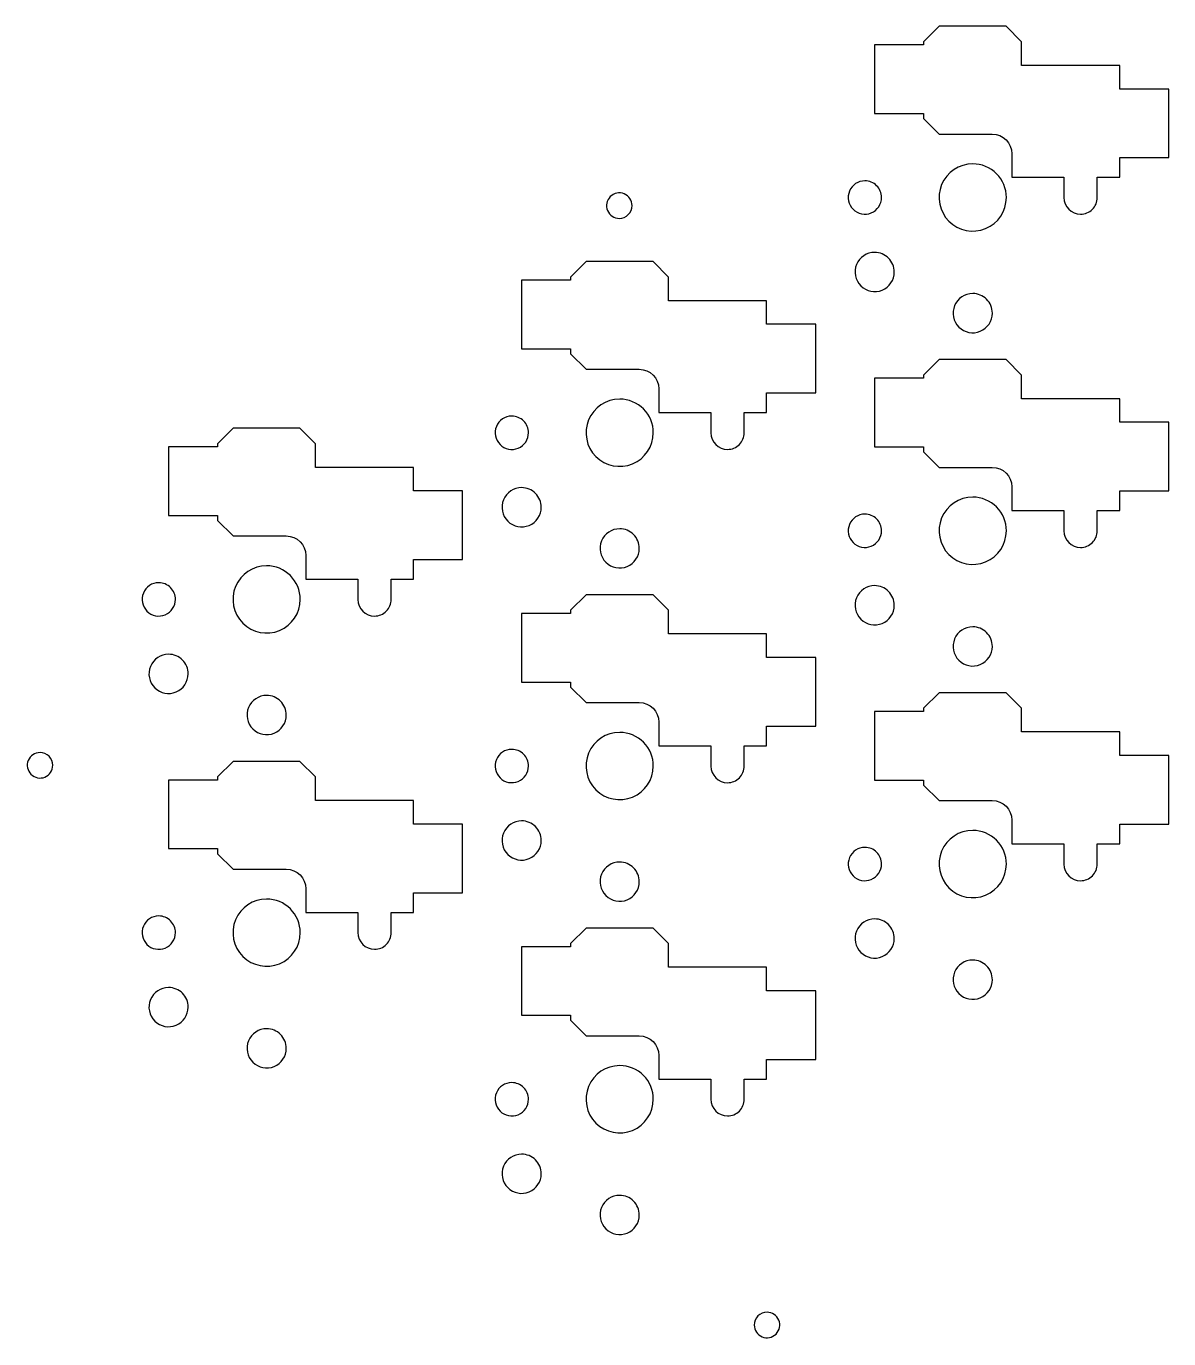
# Model space of a CAD drawing. Header units: millimetres. Extents: x 1 to 145, y 8 to 100.
# Drawn here: x 1.1 to 59.3, y 25 to 91.9 of the extents above; entities that cross this region are included whole.
import ezdxf

# ---------------------------------------------------------------- set-up
doc = ezdxf.new("R2010")
doc.units = ezdxf.units.MM
doc.layers.add('Layer_1', color=7, linetype='CONTINUOUS')

msp = doc.modelspace()

# ---------------------------------------------------------------- linework, layer by layer
at = {"layer": 'Layer_1', "color": 7}
for p, q in [((47.592992, 91.910387), (46.800276, 91.117677)), ((51.007254, 91.910387), (47.592992, 91.910387)), ((51.79997, 91.117677), (51.007254, 91.910387)), ((46.800276, 91.117677), (46.800276, 90.959027)), ((51.79997, 89.910507), (51.79997, 91.117677)), ((46.800276, 90.959027), (44.30017, 90.959027)), ((44.30017, 90.959027), (44.30017, 87.459497)), ((56.800182, 89.910507), (51.79997, 89.910507)), ((56.800182, 88.709037), (56.800182, 89.910507)), ((59.300288, 88.709037), (56.800182, 88.709037)), ((59.300288, 85.208987), (59.300288, 88.709037)), ((44.30017, 87.459497), (46.800276, 87.459497)), ((46.800276, 87.459497), (46.800276, 87.203187)), ((46.800276, 87.203187), (47.592992, 86.410467)), ((47.592992, 86.410467), (50.30032, 86.410467)), ((51.300259, 85.408457), (51.300259, 84.209047)), ((56.800182, 84.209047), (56.800182, 85.208987)), ((56.800182, 85.208987), (59.300288, 85.208987)), ((49.306798, 84.889927), (49.306798, 84.889927)), ((43.806798, 84.024927), (43.806798, 84.024927)), ((51.300259, 84.209047), (53.956945, 84.209047)), ((53.956945, 84.209047), (53.956945, 83.175007)), ((55.656583, 83.196707), (55.656583, 84.209047)), ((55.656583, 84.209047), (56.800182, 84.209047)), ((55.656583, 83.196197), (55.656583, 83.196707)), ((55.656583, 83.195677), (55.656583, 83.196197)), ((55.656583, 83.195157), (55.656583, 83.195677)), ((55.656583, 83.194647), (55.656583, 83.195157)), ((55.656583, 83.194127), (55.656583, 83.194647)), ((55.656583, 83.193607), (55.656583, 83.194127)), ((55.656583, 83.193097), (55.656583, 83.193607)), ((55.656583, 83.192577), (55.656583, 83.193097)), ((55.656583, 83.192057), (55.656583, 83.192577)), ((55.656583, 83.191537), (55.656583, 83.192057)), ((55.656583, 83.191027), (55.656583, 83.191537)), ((55.656583, 83.190507), (55.656583, 83.191027)), ((55.656583, 83.189987), (55.656583, 83.190507)), ((55.656583, 83.189477), (55.656583, 83.189987)), ((55.656583, 83.188957), (55.656583, 83.189477)), ((55.656583, 83.188437), (55.656583, 83.188957)), ((55.656583, 83.187927), (55.656583, 83.188437)), ((55.656583, 83.187407), (55.656583, 83.187927)), ((55.656583, 83.186887), (55.656583, 83.187407)), ((55.656583, 83.186377), (55.656583, 83.186887)), ((55.656583, 83.185857), (55.656583, 83.186377)), ((55.656583, 83.185337), (55.656583, 83.185857)), ((55.656583, 83.184827), (55.656583, 83.185337)), ((55.656583, 83.184307), (55.656583, 83.184827)), ((55.656583, 83.183787), (55.656583, 83.184307)), ((55.656583, 83.183277), (55.656583, 83.183787)), ((55.656583, 83.182757), (55.656583, 83.183277)), ((55.656583, 83.182237), (55.656583, 83.182757)), ((55.656583, 83.181727), (55.656583, 83.182237)), ((55.656583, 83.181207), (55.656583, 83.181727)), ((55.656583, 83.180687), (55.656583, 83.181207)), ((55.656583, 83.180177), (55.656583, 83.180687)), ((55.656583, 83.179657), (55.656583, 83.180177)), ((55.656583, 83.179137), (55.656583, 83.179657)), ((55.656583, 83.178627), (55.656583, 83.179137)), ((55.656583, 83.178107), (55.656583, 83.178627)), ((55.656583, 83.177587), (55.656583, 83.178107)), ((55.656583, 83.177077), (55.656583, 83.177587)), ((55.656583, 83.176557), (55.656583, 83.177077)), ((55.656583, 83.176037), (55.656583, 83.176557)), ((55.656583, 83.175527), (55.656583, 83.176037)), ((55.656583, 83.175007), (55.656583, 83.175527)), ((31.935958, 82.76048), (31.935958, 82.76048)), ((44.306798, 80.374927), (44.306798, 80.374927)), ((29.592992, 79.910387), (28.800276, 79.117677)), ((33.007254, 79.910387), (29.592992, 79.910387)), ((33.79997, 79.117677), (33.007254, 79.910387)), ((28.800276, 79.117677), (28.800276, 78.959027)), ((33.79997, 77.910507), (33.79997, 79.117677)), ((28.800276, 78.959027), (26.30017, 78.959027)), ((26.30017, 78.959027), (26.30017, 75.459497)), ((38.800182, 77.910507), (33.79997, 77.910507)), ((38.800182, 76.709037), (38.800182, 77.910507)), ((49.306798, 78.274937), (49.306798, 78.274937)), ((41.300288, 76.709037), (38.800182, 76.709037)), ((41.300288, 73.208987), (41.300288, 76.709037)), ((26.30017, 75.459497), (28.800276, 75.459497)), ((28.800276, 75.459497), (28.800276, 75.203187)), ((28.800276, 75.203187), (29.592992, 74.410467)), ((29.592992, 74.410467), (32.30032, 74.410467)), ((47.592992, 74.910387), (46.800276, 74.117677)), ((51.007254, 74.910387), (47.592992, 74.910387)), ((51.79997, 74.117677), (51.007254, 74.910387)), ((46.800276, 73.959027), (44.30017, 73.959027)), ((44.30017, 73.959027), (44.30017, 70.459497)), ((46.800276, 74.117677), (46.800276, 73.959027)), ((51.79997, 72.910507), (51.79997, 74.117677)), ((33.300259, 73.408457), (33.300259, 72.209047)), ((38.800182, 72.209047), (38.800182, 73.208987)), ((38.800182, 73.208987), (41.300288, 73.208987)), ((31.306798, 72.889927), (31.306798, 72.889927)), ((56.800182, 72.910507), (51.79997, 72.910507)), ((56.800182, 71.709037), (56.800182, 72.910507)), ((25.806798, 72.024927), (25.806798, 72.024927)), ((33.300259, 72.209047), (35.956945, 72.209047)), ((35.956945, 72.209047), (35.956945, 71.175007)), ((37.656583, 71.196707), (37.656583, 72.209047)), ((37.656583, 72.209047), (38.800182, 72.209047)), ((59.300288, 71.709037), (56.800182, 71.709037)), ((59.300288, 68.208987), (59.300288, 71.709037)), ((11.592992, 71.410387), (10.800276, 70.617677)), ((15.007254, 71.410387), (11.592992, 71.410387)), ((15.79997, 70.617677), (15.007254, 71.410387)), ((37.656583, 71.196197), (37.656583, 71.196707)), ((37.656583, 71.195677), (37.656583, 71.196197)), ((37.656583, 71.195157), (37.656583, 71.195677)), ((37.656583, 71.194647), (37.656583, 71.195157)), ((37.656583, 71.194127), (37.656583, 71.194647)), ((37.656583, 71.193607), (37.656583, 71.194127)), ((37.656583, 71.193097), (37.656583, 71.193607)), ((37.656583, 71.192577), (37.656583, 71.193097)), ((37.656583, 71.192057), (37.656583, 71.192577)), ((37.656583, 71.191537), (37.656583, 71.192057)), ((37.656583, 71.191027), (37.656583, 71.191537)), ((37.656583, 71.190507), (37.656583, 71.191027)), ((37.656583, 71.189987), (37.656583, 71.190507)), ((37.656583, 71.189477), (37.656583, 71.189987)), ((37.656583, 71.188957), (37.656583, 71.189477)), ((37.656583, 71.188437), (37.656583, 71.188957)), ((37.656583, 71.187927), (37.656583, 71.188437)), ((37.656583, 71.187407), (37.656583, 71.187927)), ((37.656583, 71.186887), (37.656583, 71.187407)), ((37.656583, 71.186377), (37.656583, 71.186887)), ((37.656583, 71.185857), (37.656583, 71.186377)), ((37.656583, 71.185337), (37.656583, 71.185857)), ((37.656583, 71.184827), (37.656583, 71.185337)), ((37.656583, 71.184307), (37.656583, 71.184827)), ((37.656583, 71.183787), (37.656583, 71.184307)), ((37.656583, 71.183277), (37.656583, 71.183787)), ((37.656583, 71.182757), (37.656583, 71.183277)), ((37.656583, 71.182237), (37.656583, 71.182757)), ((37.656583, 71.181727), (37.656583, 71.182237)), ((37.656583, 71.181207), (37.656583, 71.181727)), ((37.656583, 71.180687), (37.656583, 71.181207)), ((37.656583, 71.180177), (37.656583, 71.180687)), ((37.656583, 71.179657), (37.656583, 71.180177)), ((37.656583, 71.179137), (37.656583, 71.179657)), ((37.656583, 71.178627), (37.656583, 71.179137)), ((37.656583, 71.178107), (37.656583, 71.178627)), ((37.656583, 71.177587), (37.656583, 71.178107)), ((37.656583, 71.177077), (37.656583, 71.177587)), ((37.656583, 71.176557), (37.656583, 71.177077)), ((37.656583, 71.176037), (37.656583, 71.176557)), ((37.656583, 71.175527), (37.656583, 71.176037)), ((37.656583, 71.175007), (37.656583, 71.175527)), ((10.800276, 70.459027), (8.30017, 70.459027)), ((8.30017, 70.459027), (8.30017, 66.959497)), ((10.800276, 70.617677), (10.800276, 70.459027)), ((15.79997, 69.410507), (15.79997, 70.617677)), ((44.30017, 70.459497), (46.800276, 70.459497)), ((46.800276, 70.459497), (46.800276, 70.203187)), ((46.800276, 70.203187), (47.592992, 69.410467)), ((20.800182, 69.410507), (15.79997, 69.410507)), ((20.800182, 68.209037), (20.800182, 69.410507)), ((47.592992, 69.410467), (50.30032, 69.410467)), ((26.306798, 68.374927), (26.306798, 68.374927)), ((51.300259, 68.408457), (51.300259, 67.209047)), ((23.300288, 68.209037), (20.800182, 68.209037)), ((23.300288, 64.708987), (23.300288, 68.209037)), ((49.306798, 67.889927), (49.306798, 67.889927)), ((56.800182, 67.209047), (56.800182, 68.208987)), ((56.800182, 68.208987), (59.300288, 68.208987)), ((8.30017, 66.959497), (10.800276, 66.959497)), ((10.800276, 66.959497), (10.800276, 66.703187)), ((43.806798, 67.024927), (43.806798, 67.024927)), ((51.300259, 67.209047), (53.956945, 67.209047)), ((53.956945, 67.209047), (53.956945, 66.175007)), ((55.656583, 66.196707), (55.656583, 67.209047)), ((55.656583, 67.209047), (56.800182, 67.209047)), ((10.800276, 66.703187), (11.592992, 65.910467)), ((11.592992, 65.910467), (14.30032, 65.910467)), ((31.306798, 66.274937), (31.306798, 66.274937)), ((55.656583, 66.196197), (55.656583, 66.196707)), ((55.656583, 66.195677), (55.656583, 66.196197)), ((55.656583, 66.195157), (55.656583, 66.195677)), ((55.656583, 66.194647), (55.656583, 66.195157)), ((55.656583, 66.194127), (55.656583, 66.194647)), ((55.656583, 66.193607), (55.656583, 66.194127)), ((55.656583, 66.193097), (55.656583, 66.193607)), ((55.656583, 66.192577), (55.656583, 66.193097)), ((55.656583, 66.192057), (55.656583, 66.192577)), ((55.656583, 66.191537), (55.656583, 66.192057)), ((55.656583, 66.191027), (55.656583, 66.191537)), ((55.656583, 66.190507), (55.656583, 66.191027)), ((55.656583, 66.189987), (55.656583, 66.190507)), ((55.656583, 66.189477), (55.656583, 66.189987)), ((55.656583, 66.188957), (55.656583, 66.189477)), ((55.656583, 66.188437), (55.656583, 66.188957)), ((55.656583, 66.187927), (55.656583, 66.188437)), ((55.656583, 66.187407), (55.656583, 66.187927)), ((55.656583, 66.186887), (55.656583, 66.187407)), ((55.656583, 66.186377), (55.656583, 66.186887)), ((55.656583, 66.185857), (55.656583, 66.186377)), ((55.656583, 66.185337), (55.656583, 66.185857)), ((55.656583, 66.184827), (55.656583, 66.185337)), ((55.656583, 66.184307), (55.656583, 66.184827)), ((55.656583, 66.183787), (55.656583, 66.184307)), ((55.656583, 66.183277), (55.656583, 66.183787)), ((55.656583, 66.182757), (55.656583, 66.183277)), ((55.656583, 66.182237), (55.656583, 66.182757)), ((55.656583, 66.181727), (55.656583, 66.182237)), ((55.656583, 66.181207), (55.656583, 66.181727)), ((55.656583, 66.180687), (55.656583, 66.181207)), ((55.656583, 66.180177), (55.656583, 66.180687)), ((55.656583, 66.179657), (55.656583, 66.180177)), ((55.656583, 66.179137), (55.656583, 66.179657)), ((55.656583, 66.178627), (55.656583, 66.179137)), ((55.656583, 66.178107), (55.656583, 66.178627)), ((55.656583, 66.177587), (55.656583, 66.178107)), ((55.656583, 66.177077), (55.656583, 66.177587)), ((55.656583, 66.176557), (55.656583, 66.177077)), ((55.656583, 66.176037), (55.656583, 66.176557)), ((55.656583, 66.175527), (55.656583, 66.176037)), ((55.656583, 66.175007), (55.656583, 66.175527)), ((13.306798, 64.389927), (13.306798, 64.389927)), ((15.300259, 64.908457), (15.300259, 63.709047)), ((20.800182, 63.709047), (20.800182, 64.708987)), ((20.800182, 64.708987), (23.300288, 64.708987)), ((15.300259, 63.709047), (17.956945, 63.709047)), ((17.956945, 63.709047), (17.956945, 62.675007)), ((19.656583, 62.696707), (19.656583, 63.709047)), ((19.656583, 63.709047), (20.800182, 63.709047)), ((7.806798, 63.524927), (7.806798, 63.524927)), ((44.306798, 63.374927), (44.306798, 63.374927)), ((19.656583, 62.696197), (19.656583, 62.696707)), ((19.656583, 62.695677), (19.656583, 62.696197)), ((19.656583, 62.695157), (19.656583, 62.695677)), ((19.656583, 62.694647), (19.656583, 62.695157)), ((19.656583, 62.694127), (19.656583, 62.694647)), ((19.656583, 62.693607), (19.656583, 62.694127)), ((19.656583, 62.693097), (19.656583, 62.693607)), ((19.656583, 62.692577), (19.656583, 62.693097)), ((19.656583, 62.692057), (19.656583, 62.692577)), ((19.656583, 62.691537), (19.656583, 62.692057)), ((19.656583, 62.691027), (19.656583, 62.691537)), ((19.656583, 62.690507), (19.656583, 62.691027)), ((19.656583, 62.689987), (19.656583, 62.690507)), ((19.656583, 62.689477), (19.656583, 62.689987)), ((19.656583, 62.688957), (19.656583, 62.689477)), ((19.656583, 62.688437), (19.656583, 62.688957)), ((19.656583, 62.687927), (19.656583, 62.688437)), ((19.656583, 62.687407), (19.656583, 62.687927)), ((19.656583, 62.686887), (19.656583, 62.687407)), ((19.656583, 62.686377), (19.656583, 62.686887)), ((19.656583, 62.685857), (19.656583, 62.686377)), ((19.656583, 62.685337), (19.656583, 62.685857)), ((19.656583, 62.684827), (19.656583, 62.685337)), ((19.656583, 62.684307), (19.656583, 62.684827)), ((19.656583, 62.683787), (19.656583, 62.684307)), ((19.656583, 62.683277), (19.656583, 62.683787)), ((19.656583, 62.682757), (19.656583, 62.683277)), ((19.656583, 62.682237), (19.656583, 62.682757)), ((19.656583, 62.681727), (19.656583, 62.682237)), ((19.656583, 62.681207), (19.656583, 62.681727)), ((19.656583, 62.680687), (19.656583, 62.681207)), ((19.656583, 62.680177), (19.656583, 62.680687)), ((19.656583, 62.679657), (19.656583, 62.680177)), ((19.656583, 62.679137), (19.656583, 62.679657)), ((19.656583, 62.678627), (19.656583, 62.679137)), ((19.656583, 62.678107), (19.656583, 62.678627)), ((19.656583, 62.677587), (19.656583, 62.678107)), ((19.656583, 62.677077), (19.656583, 62.677587)), ((19.656583, 62.676557), (19.656583, 62.677077)), ((19.656583, 62.676037), (19.656583, 62.676557)), ((19.656583, 62.675527), (19.656583, 62.676037)), ((19.656583, 62.675007), (19.656583, 62.675527)), ((29.592992, 62.910387), (28.800276, 62.117677)), ((33.007254, 62.910387), (29.592992, 62.910387)), ((33.79997, 62.117677), (33.007254, 62.910387)), ((28.800276, 61.959027), (26.30017, 61.959027)), ((26.30017, 61.959027), (26.30017, 58.459497)), ((28.800276, 62.117677), (28.800276, 61.959027)), ((33.79997, 60.910507), (33.79997, 62.117677)), ((49.306798, 61.274937), (49.306798, 61.274937)), ((38.800182, 60.910507), (33.79997, 60.910507)), ((38.800182, 59.709037), (38.800182, 60.910507)), ((8.306798, 59.874927), (8.306798, 59.874927)), ((41.300288, 59.709037), (38.800182, 59.709037)), ((41.300288, 56.208987), (41.300288, 59.709037)), ((26.30017, 58.459497), (28.800276, 58.459497)), ((28.800276, 58.459497), (28.800276, 58.203187)), ((13.306798, 57.774937), (13.306798, 57.774937)), ((28.800276, 58.203187), (29.592992, 57.410467)), ((47.592992, 57.910387), (46.800276, 57.117677)), ((51.007254, 57.910387), (47.592992, 57.910387)), ((51.79997, 57.117677), (51.007254, 57.910387)), ((29.592992, 57.410467), (32.30032, 57.410467)), ((46.800276, 56.959027), (44.30017, 56.959027)), ((44.30017, 56.959027), (44.30017, 53.459497)), ((46.800276, 57.117677), (46.800276, 56.959027)), ((51.79997, 55.910507), (51.79997, 57.117677)), ((33.300259, 56.408457), (33.300259, 55.209047)), ((31.306798, 55.889927), (31.306798, 55.889927)), ((38.800182, 55.209047), (38.800182, 56.208987)), ((38.800182, 56.208987), (41.300288, 56.208987)), ((56.800182, 55.910507), (51.79997, 55.910507)), ((56.800182, 54.709037), (56.800182, 55.910507)), ((25.806798, 55.024927), (25.806798, 55.024927)), ((33.300259, 55.209047), (35.956945, 55.209047)), ((35.956945, 55.209047), (35.956945, 54.175007)), ((37.656583, 54.196707), (37.656583, 55.209047)), ((37.656583, 55.209047), (38.800182, 55.209047)), ((1.752023, 54.86049), (1.752023, 54.86049)), ((11.592992, 54.410387), (10.800276, 53.617677)), ((15.007254, 54.410387), (11.592992, 54.410387)), ((15.79997, 53.617677), (15.007254, 54.410387)), ((59.300288, 54.709037), (56.800182, 54.709037)), ((59.300288, 51.208987), (59.300288, 54.709037)), ((10.800276, 53.617677), (10.800276, 53.459027)), ((15.79997, 52.410507), (15.79997, 53.617677)), ((37.656583, 54.196197), (37.656583, 54.196707)), ((37.656583, 54.195677), (37.656583, 54.196197)), ((37.656583, 54.195157), (37.656583, 54.195677)), ((37.656583, 54.194647), (37.656583, 54.195157)), ((37.656583, 54.194127), (37.656583, 54.194647)), ((37.656583, 54.193607), (37.656583, 54.194127)), ((37.656583, 54.193097), (37.656583, 54.193607)), ((37.656583, 54.192577), (37.656583, 54.193097)), ((37.656583, 54.192057), (37.656583, 54.192577)), ((37.656583, 54.191537), (37.656583, 54.192057)), ((37.656583, 54.191027), (37.656583, 54.191537)), ((37.656583, 54.190507), (37.656583, 54.191027)), ((37.656583, 54.189987), (37.656583, 54.190507)), ((37.656583, 54.189477), (37.656583, 54.189987)), ((37.656583, 54.188957), (37.656583, 54.189477)), ((37.656583, 54.188437), (37.656583, 54.188957)), ((37.656583, 54.187927), (37.656583, 54.188437)), ((37.656583, 54.187407), (37.656583, 54.187927)), ((37.656583, 54.186887), (37.656583, 54.187407)), ((37.656583, 54.186377), (37.656583, 54.186887)), ((37.656583, 54.185857), (37.656583, 54.186377)), ((37.656583, 54.185337), (37.656583, 54.185857)), ((37.656583, 54.184827), (37.656583, 54.185337)), ((37.656583, 54.184307), (37.656583, 54.184827)), ((37.656583, 54.183787), (37.656583, 54.184307)), ((37.656583, 54.183277), (37.656583, 54.183787)), ((37.656583, 54.182757), (37.656583, 54.183277)), ((37.656583, 54.182237), (37.656583, 54.182757)), ((37.656583, 54.181727), (37.656583, 54.182237)), ((37.656583, 54.181207), (37.656583, 54.181727)), ((37.656583, 54.180687), (37.656583, 54.181207)), ((37.656583, 54.180177), (37.656583, 54.180687)), ((37.656583, 54.179657), (37.656583, 54.180177)), ((37.656583, 54.179137), (37.656583, 54.179657)), ((37.656583, 54.178627), (37.656583, 54.179137)), ((37.656583, 54.178107), (37.656583, 54.178627)), ((37.656583, 54.177587), (37.656583, 54.178107)), ((37.656583, 54.177077), (37.656583, 54.177587)), ((37.656583, 54.176557), (37.656583, 54.177077)), ((37.656583, 54.176037), (37.656583, 54.176557)), ((37.656583, 54.175527), (37.656583, 54.176037)), ((37.656583, 54.175007), (37.656583, 54.175527)), ((10.800276, 53.459027), (8.30017, 53.459027)), ((8.30017, 53.459027), (8.30017, 49.959497)), ((44.30017, 53.459497), (46.800276, 53.459497)), ((46.800276, 53.459497), (46.800276, 53.203187)), ((46.800276, 53.203187), (47.592992, 52.410467)), ((20.800182, 52.410507), (15.79997, 52.410507)), ((20.800182, 51.209037), (20.800182, 52.410507)), ((47.592992, 52.410467), (50.30032, 52.410467)), ((23.300288, 51.209037), (20.800182, 51.209037)), ((23.300288, 47.708987), (23.300288, 51.209037)), ((26.306798, 51.374927), (26.306798, 51.374927)), ((49.306798, 50.889927), (49.306798, 50.889927)), ((51.300259, 51.408457), (51.300259, 50.209047)), ((56.800182, 50.209047), (56.800182, 51.208987)), ((56.800182, 51.208987), (59.300288, 51.208987)), ((8.30017, 49.959497), (10.800276, 49.959497)), ((10.800276, 49.959497), (10.800276, 49.703187)), ((10.800276, 49.703187), (11.592992, 48.910467)), ((43.806798, 50.024927), (43.806798, 50.024927)), ((51.300259, 50.209047), (53.956945, 50.209047)), ((53.956945, 50.209047), (53.956945, 49.175007)), ((55.656583, 49.196707), (55.656583, 50.209047)), ((55.656583, 50.209047), (56.800182, 50.209047)), ((11.592992, 48.910467), (14.30032, 48.910467)), ((31.306798, 49.274937), (31.306798, 49.274937)), ((55.656583, 49.196197), (55.656583, 49.196707)), ((55.656583, 49.195677), (55.656583, 49.196197)), ((55.656583, 49.195157), (55.656583, 49.195677)), ((55.656583, 49.194647), (55.656583, 49.195157)), ((55.656583, 49.194127), (55.656583, 49.194647)), ((55.656583, 49.193607), (55.656583, 49.194127)), ((55.656583, 49.193097), (55.656583, 49.193607)), ((55.656583, 49.192577), (55.656583, 49.193097)), ((55.656583, 49.192057), (55.656583, 49.192577)), ((55.656583, 49.191537), (55.656583, 49.192057)), ((55.656583, 49.191027), (55.656583, 49.191537)), ((55.656583, 49.190507), (55.656583, 49.191027)), ((55.656583, 49.189987), (55.656583, 49.190507)), ((55.656583, 49.189477), (55.656583, 49.189987)), ((55.656583, 49.188957), (55.656583, 49.189477)), ((55.656583, 49.188437), (55.656583, 49.188957)), ((55.656583, 49.187927), (55.656583, 49.188437)), ((55.656583, 49.187407), (55.656583, 49.187927)), ((55.656583, 49.186887), (55.656583, 49.187407)), ((55.656583, 49.186377), (55.656583, 49.186887)), ((55.656583, 49.185857), (55.656583, 49.186377)), ((55.656583, 49.185337), (55.656583, 49.185857)), ((55.656583, 49.184827), (55.656583, 49.185337)), ((55.656583, 49.184307), (55.656583, 49.184827)), ((55.656583, 49.183787), (55.656583, 49.184307)), ((55.656583, 49.183277), (55.656583, 49.183787)), ((55.656583, 49.182757), (55.656583, 49.183277)), ((55.656583, 49.182237), (55.656583, 49.182757)), ((55.656583, 49.181727), (55.656583, 49.182237)), ((55.656583, 49.181207), (55.656583, 49.181727)), ((55.656583, 49.180687), (55.656583, 49.181207)), ((55.656583, 49.180177), (55.656583, 49.180687)), ((55.656583, 49.179657), (55.656583, 49.180177)), ((55.656583, 49.179137), (55.656583, 49.179657)), ((55.656583, 49.178627), (55.656583, 49.179137)), ((55.656583, 49.178107), (55.656583, 49.178627)), ((55.656583, 49.177587), (55.656583, 49.178107)), ((55.656583, 49.177077), (55.656583, 49.177587)), ((55.656583, 49.176557), (55.656583, 49.177077)), ((55.656583, 49.176037), (55.656583, 49.176557)), ((55.656583, 49.175527), (55.656583, 49.176037)), ((55.656583, 49.175007), (55.656583, 49.175527)), ((15.300259, 47.908457), (15.300259, 46.709047)), ((20.800182, 46.709047), (20.800182, 47.708987)), ((20.800182, 47.708987), (23.300288, 47.708987)), ((13.306798, 47.389927), (13.306798, 47.389927)), ((7.806798, 46.524927), (7.806798, 46.524927)), ((15.300259, 46.709047), (17.956945, 46.709047)), ((17.956945, 46.709047), (17.956945, 45.675007)), ((19.656583, 45.696707), (19.656583, 46.709047)), ((19.656583, 46.709047), (20.800182, 46.709047)), ((44.306798, 46.374927), (44.306798, 46.374927)), ((19.656583, 45.696197), (19.656583, 45.696707)), ((19.656583, 45.695677), (19.656583, 45.696197)), ((19.656583, 45.695157), (19.656583, 45.695677)), ((19.656583, 45.694647), (19.656583, 45.695157)), ((19.656583, 45.694127), (19.656583, 45.694647)), ((19.656583, 45.693607), (19.656583, 45.694127)), ((19.656583, 45.693097), (19.656583, 45.693607)), ((19.656583, 45.692577), (19.656583, 45.693097)), ((19.656583, 45.692057), (19.656583, 45.692577)), ((19.656583, 45.691537), (19.656583, 45.692057)), ((19.656583, 45.691027), (19.656583, 45.691537)), ((19.656583, 45.690507), (19.656583, 45.691027)), ((19.656583, 45.689987), (19.656583, 45.690507)), ((19.656583, 45.689477), (19.656583, 45.689987)), ((19.656583, 45.688957), (19.656583, 45.689477)), ((19.656583, 45.688437), (19.656583, 45.688957)), ((19.656583, 45.687927), (19.656583, 45.688437)), ((19.656583, 45.687407), (19.656583, 45.687927)), ((19.656583, 45.686887), (19.656583, 45.687407)), ((19.656583, 45.686377), (19.656583, 45.686887)), ((19.656583, 45.685857), (19.656583, 45.686377)), ((19.656583, 45.685337), (19.656583, 45.685857)), ((19.656583, 45.684827), (19.656583, 45.685337)), ((19.656583, 45.684307), (19.656583, 45.684827)), ((19.656583, 45.683787), (19.656583, 45.684307)), ((19.656583, 45.683277), (19.656583, 45.683787)), ((19.656583, 45.682757), (19.656583, 45.683277)), ((19.656583, 45.682237), (19.656583, 45.682757)), ((19.656583, 45.681727), (19.656583, 45.682237)), ((19.656583, 45.681207), (19.656583, 45.681727)), ((19.656583, 45.680687), (19.656583, 45.681207)), ((19.656583, 45.680177), (19.656583, 45.680687)), ((19.656583, 45.679657), (19.656583, 45.680177)), ((19.656583, 45.679137), (19.656583, 45.679657)), ((19.656583, 45.678627), (19.656583, 45.679137)), ((19.656583, 45.678107), (19.656583, 45.678627)), ((19.656583, 45.677587), (19.656583, 45.678107)), ((19.656583, 45.677077), (19.656583, 45.677587)), ((19.656583, 45.676557), (19.656583, 45.677077)), ((19.656583, 45.676037), (19.656583, 45.676557)), ((19.656583, 45.675527), (19.656583, 45.676037)), ((19.656583, 45.675007), (19.656583, 45.675527)), ((29.592992, 45.910387), (28.800276, 45.117677)), ((33.007254, 45.910387), (29.592992, 45.910387)), ((33.79997, 45.117677), (33.007254, 45.910387)), ((28.800276, 44.959027), (26.30017, 44.959027)), ((26.30017, 44.959027), (26.30017, 41.459497)), ((28.800276, 45.117677), (28.800276, 44.959027)), ((33.79997, 43.910507), (33.79997, 45.117677)), ((49.306798, 44.274937), (49.306798, 44.274937)), ((38.800182, 43.910507), (33.79997, 43.910507)), ((38.800182, 42.709037), (38.800182, 43.910507)), ((8.306798, 42.874927), (8.306798, 42.874927)), ((41.300288, 42.709037), (38.800182, 42.709037)), ((41.300288, 39.208987), (41.300288, 42.709037)), ((26.30017, 41.459497), (28.800276, 41.459497)), ((28.800276, 41.459497), (28.800276, 41.203187)), ((28.800276, 41.203187), (29.592992, 40.410467)), ((13.306798, 40.774937), (13.306798, 40.774937)), ((29.592992, 40.410467), (32.30032, 40.410467)), ((31.306798, 38.889927), (31.306798, 38.889927)), ((33.300259, 39.408457), (33.300259, 38.209047)), ((38.800182, 38.209047), (38.800182, 39.208987)), ((38.800182, 39.208987), (41.300288, 39.208987)), ((33.300259, 38.209047), (35.956945, 38.209047)), ((35.956945, 38.209047), (35.956945, 37.175007)), ((37.656583, 37.196707), (37.656583, 38.209047)), ((37.656583, 38.209047), (38.800182, 38.209047)), ((25.806798, 38.024927), (25.806798, 38.024927)), ((37.656583, 37.196197), (37.656583, 37.196707)), ((37.656583, 37.195677), (37.656583, 37.196197)), ((37.656583, 37.195157), (37.656583, 37.195677)), ((37.656583, 37.194647), (37.656583, 37.195157)), ((37.656583, 37.194127), (37.656583, 37.194647)), ((37.656583, 37.193607), (37.656583, 37.194127)), ((37.656583, 37.193097), (37.656583, 37.193607)), ((37.656583, 37.192577), (37.656583, 37.193097)), ((37.656583, 37.192057), (37.656583, 37.192577)), ((37.656583, 37.191537), (37.656583, 37.192057)), ((37.656583, 37.191027), (37.656583, 37.191537)), ((37.656583, 37.190507), (37.656583, 37.191027)), ((37.656583, 37.189987), (37.656583, 37.190507)), ((37.656583, 37.189477), (37.656583, 37.189987)), ((37.656583, 37.188957), (37.656583, 37.189477)), ((37.656583, 37.188437), (37.656583, 37.188957)), ((37.656583, 37.187927), (37.656583, 37.188437)), ((37.656583, 37.187407), (37.656583, 37.187927)), ((37.656583, 37.186887), (37.656583, 37.187407)), ((37.656583, 37.186377), (37.656583, 37.186887)), ((37.656583, 37.185857), (37.656583, 37.186377)), ((37.656583, 37.185337), (37.656583, 37.185857)), ((37.656583, 37.184827), (37.656583, 37.185337)), ((37.656583, 37.184307), (37.656583, 37.184827)), ((37.656583, 37.183787), (37.656583, 37.184307)), ((37.656583, 37.183277), (37.656583, 37.183787)), ((37.656583, 37.182757), (37.656583, 37.183277)), ((37.656583, 37.182237), (37.656583, 37.182757)), ((37.656583, 37.181727), (37.656583, 37.182237)), ((37.656583, 37.181207), (37.656583, 37.181727)), ((37.656583, 37.180687), (37.656583, 37.181207)), ((37.656583, 37.180177), (37.656583, 37.180687)), ((37.656583, 37.179657), (37.656583, 37.180177)), ((37.656583, 37.179137), (37.656583, 37.179657)), ((37.656583, 37.178627), (37.656583, 37.179137)), ((37.656583, 37.178107), (37.656583, 37.178627)), ((37.656583, 37.177587), (37.656583, 37.178107)), ((37.656583, 37.177077), (37.656583, 37.177587)), ((37.656583, 37.176557), (37.656583, 37.177077)), ((37.656583, 37.176037), (37.656583, 37.176557)), ((37.656583, 37.175527), (37.656583, 37.176037)), ((37.656583, 37.175007), (37.656583, 37.175527)), ((26.306798, 34.374927), (26.306798, 34.374927)), ((31.306798, 32.274937), (31.306798, 32.274937)), ((38.168175, 25.66047), (38.168175, 25.66047))]:
    msp.add_line(p, q, dxfattribs=at)
for points in [[(50.30032, 86.410467), (50.858559, 86.410427), (51.300258, 85.966697), (51.300259, 85.408457)], [(49.306798, 84.889927), (48.613145, 84.889927), (47.987794, 84.472081), (47.722345, 83.831229)], [(50.519486, 84.387615), (50.197861, 84.70924), (49.761644, 84.889927), (49.306798, 84.889927)], [(51.021798, 83.174927), (51.021798, 83.629773), (50.841111, 84.06599), (50.519486, 84.387615)], [(43.806798, 84.024927), (43.463005, 84.024927), (43.153064, 83.817831), (43.0215, 83.500208)], [(44.407839, 83.775968), (44.248433, 83.935374), (44.032232, 84.024927), (43.806798, 84.024927)], [(44.656798, 83.174927), (44.656798, 83.400361), (44.567245, 83.616562), (44.407839, 83.775968)], [(47.722345, 83.831229), (47.456895, 83.190378), (47.603623, 82.452725), (48.09411, 81.962239)], [(30.826339, 83.220099), (30.64044, 83.034201), (30.584829, 82.754624), (30.685436, 82.511736)], [(31.534702, 83.361002), (31.291814, 83.461609), (31.012237, 83.405998), (30.826339, 83.220099)], [(31.935958, 82.76048), (31.935958, 83.02338), (31.777591, 83.260394), (31.534702, 83.361002)], [(43.0215, 83.500208), (42.889937, 83.182585), (42.962659, 82.816985), (43.205757, 82.573886)], [(44.132079, 82.389629), (44.449702, 82.521193), (44.656798, 82.831134), (44.656798, 83.174927)], [(49.9631, 81.590474), (50.603952, 81.855923), (51.021798, 82.481274), (51.021798, 83.174927)], [(53.956945, 83.175007), (53.956901, 82.705706), (54.337204, 82.32517), (54.806505, 82.324927)], [(55.407624, 82.573887), (55.56705, 82.733312), (55.656604, 82.949546), (55.656583, 83.175007)], [(30.685436, 82.511736), (30.786044, 82.268847), (31.023058, 82.11048), (31.285958, 82.11048)], [(31.745577, 82.300861), (31.867476, 82.422759), (31.935958, 82.588089), (31.935958, 82.76048)], [(43.205757, 82.573886), (43.448856, 82.330788), (43.814456, 82.258066), (44.132079, 82.389629)], [(54.806505, 82.324927), (55.031966, 82.324906), (55.248199, 82.414461), (55.407624, 82.573887)], [(31.285958, 82.11048), (31.458349, 82.11048), (31.623679, 82.178962), (31.745577, 82.300861)], [(48.09411, 81.962239), (48.584596, 81.471752), (49.322249, 81.325024), (49.9631, 81.590474)], [(44.306798, 80.374927), (43.902336, 80.374927), (43.537699, 80.131285), (43.382918, 79.75761)], [(45.013905, 80.082034), (44.826368, 80.26957), (44.572014, 80.374927), (44.306798, 80.374927)], [(43.382918, 79.75761), (43.228137, 79.383936), (43.313693, 78.953818), (43.599691, 78.66782)], [(45.306798, 79.374927), (45.306798, 79.640143), (45.201441, 79.894497), (45.013905, 80.082034)], [(44.689481, 78.451047), (45.063156, 78.605828), (45.306798, 78.970465), (45.306798, 79.374927)], [(43.599691, 78.66782), (43.885689, 78.381822), (44.315807, 78.296266), (44.689481, 78.451047)], [(49.306798, 78.274937), (48.902336, 78.274937), (48.537699, 78.031295), (48.382918, 77.65762)], [(50.013905, 77.982044), (49.826368, 78.16958), (49.572014, 78.274937), (49.306798, 78.274937)], [(50.306798, 77.274937), (50.306798, 77.540153), (50.201441, 77.794507), (50.013905, 77.982044)], [(48.382918, 77.65762), (48.228137, 77.283946), (48.313693, 76.853828), (48.599691, 76.56783)], [(49.689481, 76.351057), (50.063156, 76.505838), (50.306798, 76.870475), (50.306798, 77.274937)], [(48.599691, 76.56783), (48.885689, 76.281832), (49.315807, 76.196276), (49.689481, 76.351057)], [(32.30032, 74.410467), (32.858559, 74.410427), (33.300258, 73.966697), (33.300259, 73.408457)], [(31.306798, 72.889927), (30.613145, 72.889927), (29.987794, 72.472081), (29.722345, 71.831229)], [(32.519486, 72.387615), (32.197861, 72.70924), (31.761644, 72.889927), (31.306798, 72.889927)], [(33.021798, 71.174927), (33.021798, 71.629773), (32.841111, 72.06599), (32.519486, 72.387615)], [(25.806798, 72.024927), (25.463005, 72.024927), (25.153064, 71.817831), (25.0215, 71.500208)], [(26.407839, 71.775968), (26.248433, 71.935374), (26.032232, 72.024927), (25.806798, 72.024927)], [(26.656798, 71.174927), (26.656798, 71.400361), (26.567245, 71.616562), (26.407839, 71.775968)], [(29.722345, 71.831229), (29.456895, 71.190378), (29.603623, 70.452725), (30.09411, 69.962239)], [(25.0215, 71.500208), (24.889937, 71.182585), (24.962659, 70.816985), (25.205757, 70.573886)], [(26.132079, 70.389629), (26.449702, 70.521193), (26.656798, 70.831134), (26.656798, 71.174927)], [(31.9631, 69.590474), (32.603952, 69.855923), (33.021798, 70.481274), (33.021798, 71.174927)], [(35.956945, 71.175007), (35.956901, 70.705706), (36.337204, 70.32517), (36.806505, 70.324927)], [(37.407624, 70.573887), (37.56705, 70.733312), (37.656604, 70.949546), (37.656583, 71.175007)], [(25.205757, 70.573886), (25.448856, 70.330788), (25.814456, 70.258066), (26.132079, 70.389629)], [(36.806505, 70.324927), (37.031966, 70.324906), (37.248199, 70.414461), (37.407624, 70.573887)], [(30.09411, 69.962239), (30.584596, 69.471752), (31.322249, 69.325024), (31.9631, 69.590474)], [(50.30032, 69.410467), (50.858559, 69.410427), (51.300258, 68.966697), (51.300259, 68.408457)], [(26.306798, 68.374927), (25.902336, 68.374927), (25.537699, 68.131285), (25.382918, 67.75761)], [(27.013905, 68.082034), (26.826368, 68.26957), (26.572014, 68.374927), (26.306798, 68.374927)], [(25.382918, 67.75761), (25.228137, 67.383936), (25.313693, 66.953818), (25.599691, 66.66782)], [(27.306798, 67.374927), (27.306798, 67.640143), (27.201441, 67.894497), (27.013905, 68.082034)], [(49.306798, 67.889927), (48.613145, 67.889927), (47.987794, 67.472081), (47.722345, 66.831229)], [(50.519486, 67.387615), (50.197861, 67.70924), (49.761644, 67.889927), (49.306798, 67.889927)], [(26.689481, 66.451047), (27.063156, 66.605828), (27.306798, 66.970465), (27.306798, 67.374927)], [(43.806798, 67.024927), (43.463005, 67.024927), (43.153064, 66.817831), (43.0215, 66.500208)], [(44.407839, 66.775968), (44.248433, 66.935374), (44.032232, 67.024927), (43.806798, 67.024927)], [(51.021798, 66.174927), (51.021798, 66.629773), (50.841111, 67.06599), (50.519486, 67.387615)], [(25.599691, 66.66782), (25.885689, 66.381822), (26.315807, 66.296266), (26.689481, 66.451047)], [(43.0215, 66.500208), (42.889937, 66.182585), (42.962659, 65.816985), (43.205757, 65.573886)], [(44.656798, 66.174927), (44.656798, 66.400361), (44.567245, 66.616562), (44.407839, 66.775968)], [(47.722345, 66.831229), (47.456895, 66.190378), (47.603623, 65.452725), (48.09411, 64.962239)], [(14.30032, 65.910467), (14.858559, 65.910427), (15.300258, 65.466697), (15.300259, 64.908457)], [(30.382918, 65.65762), (30.228137, 65.283946), (30.313693, 64.853828), (30.599691, 64.56783)], [(31.306798, 66.274937), (30.902336, 66.274937), (30.537699, 66.031295), (30.382918, 65.65762)], [(32.013905, 65.982044), (31.826368, 66.16958), (31.572014, 66.274937), (31.306798, 66.274937)], [(32.306798, 65.274937), (32.306798, 65.540153), (32.201441, 65.794507), (32.013905, 65.982044)], [(44.132079, 65.389629), (44.449702, 65.521193), (44.656798, 65.831134), (44.656798, 66.174927)], [(49.9631, 64.590474), (50.603952, 64.855923), (51.021798, 65.481274), (51.021798, 66.174927)], [(53.956945, 66.175007), (53.956901, 65.705706), (54.337204, 65.32517), (54.806505, 65.324927)], [(55.407624, 65.573887), (55.56705, 65.733312), (55.656604, 65.949546), (55.656583, 66.175007)], [(31.689481, 64.351057), (32.063156, 64.505838), (32.306798, 64.870475), (32.306798, 65.274937)], [(43.205757, 65.573886), (43.448856, 65.330788), (43.814456, 65.258066), (44.132079, 65.389629)], [(48.09411, 64.962239), (48.584596, 64.471752), (49.322249, 64.325024), (49.9631, 64.590474)], [(54.806505, 65.324927), (55.031966, 65.324906), (55.248199, 65.414461), (55.407624, 65.573887)], [(13.306798, 64.389927), (12.613145, 64.389927), (11.987794, 63.972081), (11.722345, 63.331229)], [(14.519486, 63.887615), (14.197861, 64.20924), (13.761644, 64.389927), (13.306798, 64.389927)], [(30.599691, 64.56783), (30.885689, 64.281832), (31.315807, 64.196276), (31.689481, 64.351057)], [(15.021798, 62.674927), (15.021798, 63.129773), (14.841111, 63.56599), (14.519486, 63.887615)], [(7.0215, 63.000208), (6.889937, 62.682585), (6.962659, 62.316985), (7.205757, 62.073886)], [(7.806798, 63.524927), (7.463005, 63.524927), (7.153064, 63.317831), (7.0215, 63.000208)], [(8.407839, 63.275968), (8.248433, 63.435374), (8.032232, 63.524927), (7.806798, 63.524927)], [(8.656798, 62.674927), (8.656798, 62.900361), (8.567245, 63.116562), (8.407839, 63.275968)], [(11.722345, 63.331229), (11.456895, 62.690378), (11.603623, 61.952725), (12.09411, 61.462239)], [(44.306798, 63.374927), (43.902336, 63.374927), (43.537699, 63.131285), (43.382918, 62.75761)], [(45.013905, 63.082034), (44.826368, 63.26957), (44.572014, 63.374927), (44.306798, 63.374927)], [(45.306798, 62.374927), (45.306798, 62.640143), (45.201441, 62.894497), (45.013905, 63.082034)], [(8.132079, 61.889629), (8.449702, 62.021193), (8.656798, 62.331134), (8.656798, 62.674927)], [(13.9631, 61.090474), (14.603952, 61.355923), (15.021798, 61.981274), (15.021798, 62.674927)], [(17.956945, 62.675007), (17.956901, 62.205706), (18.337204, 61.82517), (18.806505, 61.824927)], [(19.407624, 62.073887), (19.56705, 62.233312), (19.656604, 62.449546), (19.656583, 62.675007)], [(43.382918, 62.75761), (43.228137, 62.383936), (43.313693, 61.953818), (43.599691, 61.66782)], [(44.689481, 61.451047), (45.063156, 61.605828), (45.306798, 61.970465), (45.306798, 62.374927)], [(7.205757, 62.073886), (7.448856, 61.830788), (7.814456, 61.758066), (8.132079, 61.889629)], [(18.806505, 61.824927), (19.031966, 61.824906), (19.248199, 61.914461), (19.407624, 62.073887)], [(43.599691, 61.66782), (43.885689, 61.381822), (44.315807, 61.296266), (44.689481, 61.451047)], [(12.09411, 61.462239), (12.584596, 60.971752), (13.322249, 60.825024), (13.9631, 61.090474)], [(49.306798, 61.274937), (48.902336, 61.274937), (48.537699, 61.031295), (48.382918, 60.65762)], [(50.013905, 60.982044), (49.826368, 61.16958), (49.572014, 61.274937), (49.306798, 61.274937)], [(50.306798, 60.274937), (50.306798, 60.540153), (50.201441, 60.794507), (50.013905, 60.982044)], [(48.382918, 60.65762), (48.228137, 60.283946), (48.313693, 59.853828), (48.599691, 59.56783)], [(49.689481, 59.351057), (50.063156, 59.505838), (50.306798, 59.870475), (50.306798, 60.274937)], [(8.306798, 59.874927), (7.902336, 59.874927), (7.537699, 59.631285), (7.382918, 59.25761)], [(9.013905, 59.582034), (8.826368, 59.76957), (8.572014, 59.874927), (8.306798, 59.874927)], [(7.382918, 59.25761), (7.228137, 58.883936), (7.313693, 58.453818), (7.599691, 58.16782)], [(9.306798, 58.874927), (9.306798, 59.140143), (9.201441, 59.394497), (9.013905, 59.582034)], [(48.599691, 59.56783), (48.885689, 59.281832), (49.315807, 59.196276), (49.689481, 59.351057)], [(8.689481, 57.951047), (9.063156, 58.105828), (9.306798, 58.470465), (9.306798, 58.874927)], [(7.599691, 58.16782), (7.885689, 57.881822), (8.315807, 57.796266), (8.689481, 57.951047)], [(13.306798, 57.774937), (12.902336, 57.774937), (12.537699, 57.531295), (12.382918, 57.15762)], [(14.013905, 57.482044), (13.826368, 57.66958), (13.572014, 57.774937), (13.306798, 57.774937)], [(12.382918, 57.15762), (12.228137, 56.783946), (12.313693, 56.353828), (12.599691, 56.06783)], [(14.306798, 56.774937), (14.306798, 57.040153), (14.201441, 57.294507), (14.013905, 57.482044)], [(32.30032, 57.410467), (32.858559, 57.410427), (33.300258, 56.966697), (33.300259, 56.408457)], [(13.689481, 55.851057), (14.063156, 56.005838), (14.306798, 56.370475), (14.306798, 56.774937)], [(12.599691, 56.06783), (12.885689, 55.781832), (13.315807, 55.696276), (13.689481, 55.851057)], [(31.306798, 55.889927), (30.613145, 55.889927), (29.987794, 55.472081), (29.722345, 54.831229)], [(32.519486, 55.387615), (32.197861, 55.70924), (31.761644, 55.889927), (31.306798, 55.889927)], [(25.806798, 55.024927), (25.463005, 55.024927), (25.153064, 54.817831), (25.0215, 54.500208)], [(26.407839, 54.775968), (26.248433, 54.935374), (26.032232, 55.024927), (25.806798, 55.024927)], [(33.021798, 54.174927), (33.021798, 54.629773), (32.841111, 55.06599), (32.519486, 55.387615)], [(1.151501, 54.459234), (1.050894, 54.216346), (1.106505, 53.936769), (1.292404, 53.750871)], [(1.752023, 54.86049), (1.489123, 54.86049), (1.252109, 54.702123), (1.151501, 54.459234)], [(2.211642, 54.670109), (2.089744, 54.792008), (1.924414, 54.86049), (1.752023, 54.86049)], [(2.402023, 54.21049), (2.402023, 54.382881), (2.333541, 54.548211), (2.211642, 54.670109)], [(25.0215, 54.500208), (24.889937, 54.182585), (24.962659, 53.816985), (25.205757, 53.573886)], [(26.656798, 54.174927), (26.656798, 54.400361), (26.567245, 54.616562), (26.407839, 54.775968)], [(29.722345, 54.831229), (29.456895, 54.190378), (29.603623, 53.452725), (30.09411, 52.962239)], [(1.292404, 53.750871), (1.478302, 53.564972), (1.757879, 53.509361), (2.000767, 53.609968)], [(2.000767, 53.609968), (2.243656, 53.710576), (2.402023, 53.94759), (2.402023, 54.21049)], [(25.205757, 53.573886), (25.448856, 53.330788), (25.814456, 53.258066), (26.132079, 53.389629)], [(26.132079, 53.389629), (26.449702, 53.521193), (26.656798, 53.831134), (26.656798, 54.174927)], [(31.9631, 52.590474), (32.603952, 52.855923), (33.021798, 53.481274), (33.021798, 54.174927)], [(35.956945, 54.175007), (35.956901, 53.705706), (36.337204, 53.32517), (36.806505, 53.324927)], [(36.806505, 53.324927), (37.031966, 53.324906), (37.248199, 53.414461), (37.407624, 53.573887)], [(37.407624, 53.573887), (37.56705, 53.733312), (37.656604, 53.949546), (37.656583, 54.175007)], [(30.09411, 52.962239), (30.584596, 52.471752), (31.322249, 52.325024), (31.9631, 52.590474)], [(50.30032, 52.410467), (50.858559, 52.410427), (51.300258, 51.966697), (51.300259, 51.408457)], [(26.306798, 51.374927), (25.902336, 51.374927), (25.537699, 51.131285), (25.382918, 50.75761)], [(27.013905, 51.082034), (26.826368, 51.26957), (26.572014, 51.374927), (26.306798, 51.374927)], [(27.306798, 50.374927), (27.306798, 50.640143), (27.201441, 50.894497), (27.013905, 51.082034)], [(49.306798, 50.889927), (48.613145, 50.889927), (47.987794, 50.472081), (47.722345, 49.831229)], [(50.519486, 50.387615), (50.197861, 50.70924), (49.761644, 50.889927), (49.306798, 50.889927)], [(25.382918, 50.75761), (25.228137, 50.383936), (25.313693, 49.953818), (25.599691, 49.66782)], [(26.689481, 49.451047), (27.063156, 49.605828), (27.306798, 49.970465), (27.306798, 50.374927)], [(51.021798, 49.174927), (51.021798, 49.629773), (50.841111, 50.06599), (50.519486, 50.387615)], [(25.599691, 49.66782), (25.885689, 49.381822), (26.315807, 49.296266), (26.689481, 49.451047)], [(43.806798, 50.024927), (43.463005, 50.024927), (43.153064, 49.817831), (43.0215, 49.500208)], [(44.407839, 49.775968), (44.248433, 49.935374), (44.032232, 50.024927), (43.806798, 50.024927)], [(44.656798, 49.174927), (44.656798, 49.400361), (44.567245, 49.616562), (44.407839, 49.775968)], [(47.722345, 49.831229), (47.456895, 49.190378), (47.603623, 48.452725), (48.09411, 47.962239)], [(14.30032, 48.910467), (14.858559, 48.910427), (15.300258, 48.466697), (15.300259, 47.908457)], [(31.306798, 49.274937), (30.902336, 49.274937), (30.537699, 49.031295), (30.382918, 48.65762)], [(32.013905, 48.982044), (31.826368, 49.16958), (31.572014, 49.274937), (31.306798, 49.274937)], [(32.306798, 48.274937), (32.306798, 48.540153), (32.201441, 48.794507), (32.013905, 48.982044)], [(43.0215, 49.500208), (42.889937, 49.182585), (42.962659, 48.816985), (43.205757, 48.573886)], [(44.132079, 48.389629), (44.449702, 48.521193), (44.656798, 48.831134), (44.656798, 49.174927)], [(49.9631, 47.590474), (50.603952, 47.855923), (51.021798, 48.481274), (51.021798, 49.174927)], [(53.956945, 49.175007), (53.956901, 48.705706), (54.337204, 48.32517), (54.806505, 48.324927)], [(55.407624, 48.573887), (55.56705, 48.733312), (55.656604, 48.949546), (55.656583, 49.175007)], [(30.382918, 48.65762), (30.228137, 48.283946), (30.313693, 47.853828), (30.599691, 47.56783)], [(31.689481, 47.351057), (32.063156, 47.505838), (32.306798, 47.870475), (32.306798, 48.274937)], [(43.205757, 48.573886), (43.448856, 48.330788), (43.814456, 48.258066), (44.132079, 48.389629)], [(54.806505, 48.324927), (55.031966, 48.324906), (55.248199, 48.414461), (55.407624, 48.573887)], [(30.599691, 47.56783), (30.885689, 47.281832), (31.315807, 47.196276), (31.689481, 47.351057)], [(48.09411, 47.962239), (48.584596, 47.471752), (49.322249, 47.325024), (49.9631, 47.590474)], [(13.306798, 47.389927), (12.613145, 47.389927), (11.987794, 46.972081), (11.722345, 46.331229)], [(14.519486, 46.887615), (14.197861, 47.20924), (13.761644, 47.389927), (13.306798, 47.389927)], [(15.021798, 45.674927), (15.021798, 46.129773), (14.841111, 46.56599), (14.519486, 46.887615)], [(7.806798, 46.524927), (7.463005, 46.524927), (7.153064, 46.317831), (7.0215, 46.000208)], [(8.407839, 46.275968), (8.248433, 46.435374), (8.032232, 46.524927), (7.806798, 46.524927)], [(8.656798, 45.674927), (8.656798, 45.900361), (8.567245, 46.116562), (8.407839, 46.275968)], [(11.722345, 46.331229), (11.456895, 45.690378), (11.603623, 44.952725), (12.09411, 44.462239)], [(44.306798, 46.374927), (43.902336, 46.374927), (43.537699, 46.131285), (43.382918, 45.75761)], [(45.013905, 46.082034), (44.826368, 46.26957), (44.572014, 46.374927), (44.306798, 46.374927)], [(7.0215, 46.000208), (6.889937, 45.682585), (6.962659, 45.316985), (7.205757, 45.073886)], [(8.132079, 44.889629), (8.449702, 45.021193), (8.656798, 45.331134), (8.656798, 45.674927)], [(13.9631, 44.090474), (14.603952, 44.355923), (15.021798, 44.981274), (15.021798, 45.674927)], [(17.956945, 45.675007), (17.956901, 45.205706), (18.337204, 44.82517), (18.806505, 44.824927)], [(19.407624, 45.073887), (19.56705, 45.233312), (19.656604, 45.449546), (19.656583, 45.675007)], [(43.382918, 45.75761), (43.228137, 45.383936), (43.313693, 44.953818), (43.599691, 44.66782)], [(45.306798, 45.374927), (45.306798, 45.640143), (45.201441, 45.894497), (45.013905, 46.082034)], [(7.205757, 45.073886), (7.448856, 44.830788), (7.814456, 44.758066), (8.132079, 44.889629)], [(18.806505, 44.824927), (19.031966, 44.824906), (19.248199, 44.914461), (19.407624, 45.073887)], [(44.689481, 44.451047), (45.063156, 44.605828), (45.306798, 44.970465), (45.306798, 45.374927)], [(12.09411, 44.462239), (12.584596, 43.971752), (13.322249, 43.825024), (13.9631, 44.090474)], [(43.599691, 44.66782), (43.885689, 44.381822), (44.315807, 44.296266), (44.689481, 44.451047)], [(49.306798, 44.274937), (48.902336, 44.274937), (48.537699, 44.031295), (48.382918, 43.65762)], [(50.013905, 43.982044), (49.826368, 44.16958), (49.572014, 44.274937), (49.306798, 44.274937)], [(48.382918, 43.65762), (48.228137, 43.283946), (48.313693, 42.853828), (48.599691, 42.56783)], [(50.306798, 43.274937), (50.306798, 43.540153), (50.201441, 43.794507), (50.013905, 43.982044)], [(8.306798, 42.874927), (7.902336, 42.874927), (7.537699, 42.631285), (7.382918, 42.25761)], [(9.013905, 42.582034), (8.826368, 42.76957), (8.572014, 42.874927), (8.306798, 42.874927)], [(49.689481, 42.351057), (50.063156, 42.505838), (50.306798, 42.870475), (50.306798, 43.274937)], [(7.382918, 42.25761), (7.228137, 41.883936), (7.313693, 41.453818), (7.599691, 41.16782)], [(9.306798, 41.874927), (9.306798, 42.140143), (9.201441, 42.394497), (9.013905, 42.582034)], [(48.599691, 42.56783), (48.885689, 42.281832), (49.315807, 42.196276), (49.689481, 42.351057)], [(8.689481, 40.951047), (9.063156, 41.105828), (9.306798, 41.470465), (9.306798, 41.874927)], [(7.599691, 41.16782), (7.885689, 40.881822), (8.315807, 40.796266), (8.689481, 40.951047)], [(13.306798, 40.774937), (12.902336, 40.774937), (12.537699, 40.531295), (12.382918, 40.15762)], [(14.013905, 40.482044), (13.826368, 40.66958), (13.572014, 40.774937), (13.306798, 40.774937)], [(14.306798, 39.774937), (14.306798, 40.040153), (14.201441, 40.294507), (14.013905, 40.482044)], [(32.30032, 40.410467), (32.858559, 40.410427), (33.300258, 39.966697), (33.300259, 39.408457)], [(12.382918, 40.15762), (12.228137, 39.783946), (12.313693, 39.353828), (12.599691, 39.06783)], [(13.689481, 38.851057), (14.063156, 39.005838), (14.306798, 39.370475), (14.306798, 39.774937)], [(12.599691, 39.06783), (12.885689, 38.781832), (13.315807, 38.696276), (13.689481, 38.851057)], [(31.306798, 38.889927), (30.613145, 38.889927), (29.987794, 38.472081), (29.722345, 37.831229)], [(32.519486, 38.387615), (32.197861, 38.70924), (31.761644, 38.889927), (31.306798, 38.889927)], [(33.021798, 37.174927), (33.021798, 37.629773), (32.841111, 38.06599), (32.519486, 38.387615)], [(25.0215, 37.500208), (24.889937, 37.182585), (24.962659, 36.816985), (25.205757, 36.573886)], [(25.806798, 38.024927), (25.463005, 38.024927), (25.153064, 37.817831), (25.0215, 37.500208)], [(26.407839, 37.775968), (26.248433, 37.935374), (26.032232, 38.024927), (25.806798, 38.024927)], [(26.656798, 37.174927), (26.656798, 37.400361), (26.567245, 37.616562), (26.407839, 37.775968)], [(29.722345, 37.831229), (29.456895, 37.190378), (29.603623, 36.452725), (30.09411, 35.962239)], [(26.132079, 36.389629), (26.449702, 36.521193), (26.656798, 36.831134), (26.656798, 37.174927)], [(31.9631, 35.590474), (32.603952, 35.855923), (33.021798, 36.481274), (33.021798, 37.174927)], [(35.956945, 37.175007), (35.956901, 36.705706), (36.337204, 36.32517), (36.806505, 36.324927)], [(37.407624, 36.573887), (37.56705, 36.733312), (37.656604, 36.949546), (37.656583, 37.175007)], [(25.205757, 36.573886), (25.448856, 36.330788), (25.814456, 36.258066), (26.132079, 36.389629)], [(36.806505, 36.324927), (37.031966, 36.324906), (37.248199, 36.414461), (37.407624, 36.573887)], [(30.09411, 35.962239), (30.584596, 35.471752), (31.322249, 35.325024), (31.9631, 35.590474)], [(26.306798, 34.374927), (25.902336, 34.374927), (25.537699, 34.131285), (25.382918, 33.75761)], [(27.013905, 34.082034), (26.826368, 34.26957), (26.572014, 34.374927), (26.306798, 34.374927)], [(25.382918, 33.75761), (25.228137, 33.383936), (25.313693, 32.953818), (25.599691, 32.66782)], [(27.306798, 33.374927), (27.306798, 33.640143), (27.201441, 33.894497), (27.013905, 34.082034)], [(26.689481, 32.451047), (27.063156, 32.605828), (27.306798, 32.970465), (27.306798, 33.374927)], [(25.599691, 32.66782), (25.885689, 32.381822), (26.315807, 32.296266), (26.689481, 32.451047)], [(31.306798, 32.274937), (30.902336, 32.274937), (30.537699, 32.031295), (30.382918, 31.65762)], [(32.013905, 31.982044), (31.826368, 32.16958), (31.572014, 32.274937), (31.306798, 32.274937)], [(30.382918, 31.65762), (30.228137, 31.283946), (30.313693, 30.853828), (30.599691, 30.56783)], [(32.306798, 31.274937), (32.306798, 31.540153), (32.201441, 31.794507), (32.013905, 31.982044)], [(31.689481, 30.351057), (32.063156, 30.505838), (32.306798, 30.870475), (32.306798, 31.274937)], [(30.599691, 30.56783), (30.885689, 30.281832), (31.315807, 30.196276), (31.689481, 30.351057)], [(38.818175, 26.31047), (38.45919, 26.31047), (38.168175, 26.019455), (38.168175, 25.66047)], [(39.418697, 25.909214), (39.318089, 26.152103), (39.081075, 26.31047), (38.818175, 26.31047)], [(38.168175, 25.66047), (38.168175, 25.39757), (38.326542, 25.160556), (38.569431, 25.059948)], [(39.277794, 25.200851), (39.463693, 25.386749), (39.519304, 25.666326), (39.418697, 25.909214)], [(38.569431, 25.059948), (38.812319, 24.959341), (39.091896, 25.014952), (39.277794, 25.200851)]]:
    msp.add_open_spline(points, degree=3, dxfattribs=at)

doc.saveas('drawing.dxf')
